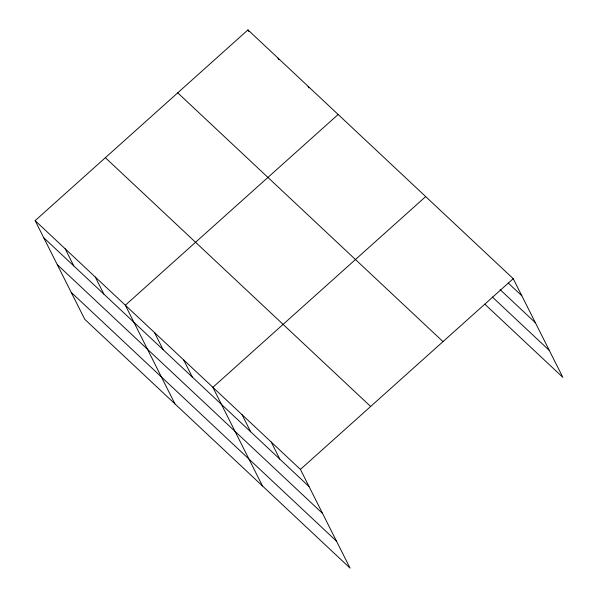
<?xml version="1.0" encoding="UTF-8"?>
<svg xmlns="http://www.w3.org/2000/svg" width="598" height="598" viewBox="0 0 598 598"><rect width="100%" height="100%" fill="white"/><g stroke="black" fill="none" stroke-linecap="round" stroke-linejoin="round"><path stroke-width="0.9" d="M35.14 220.632L300.42 469.415L350.047 568.1L84.774 319.317L35.14 220.632L247.953 29.9L513.226 278.683L562.86 377.368L484.821 304.18M338.147 114.487L125.333 305.219L174.967 403.904M425.686 196.585L212.873 387.317L262.507 486.002M300.42 469.415L513.226 278.683M508.255 283.056L521.822 295.778M500.078 289.611L535.367 322.703M492.311 296.982L549.315 350.443M177.726 92.84L442.998 341.622M105.368 157.693L370.64 406.476M43.744 237.735L309.017 486.518M57.281 264.652L322.554 513.435M71.229 292.392L336.51 541.175M308.082 86.291L308.897 87.921M278.018 58.096L278.832 59.725M247.953 29.9L248.768 31.53M271.238 442.049L279.834 459.152M242.055 414.683L250.659 431.786M183.698 359.951L192.294 377.054M154.516 332.585L163.112 349.688M95.269 277.024L103.873 294.126M65.204 248.828L73.808 265.931"/></g></svg>
